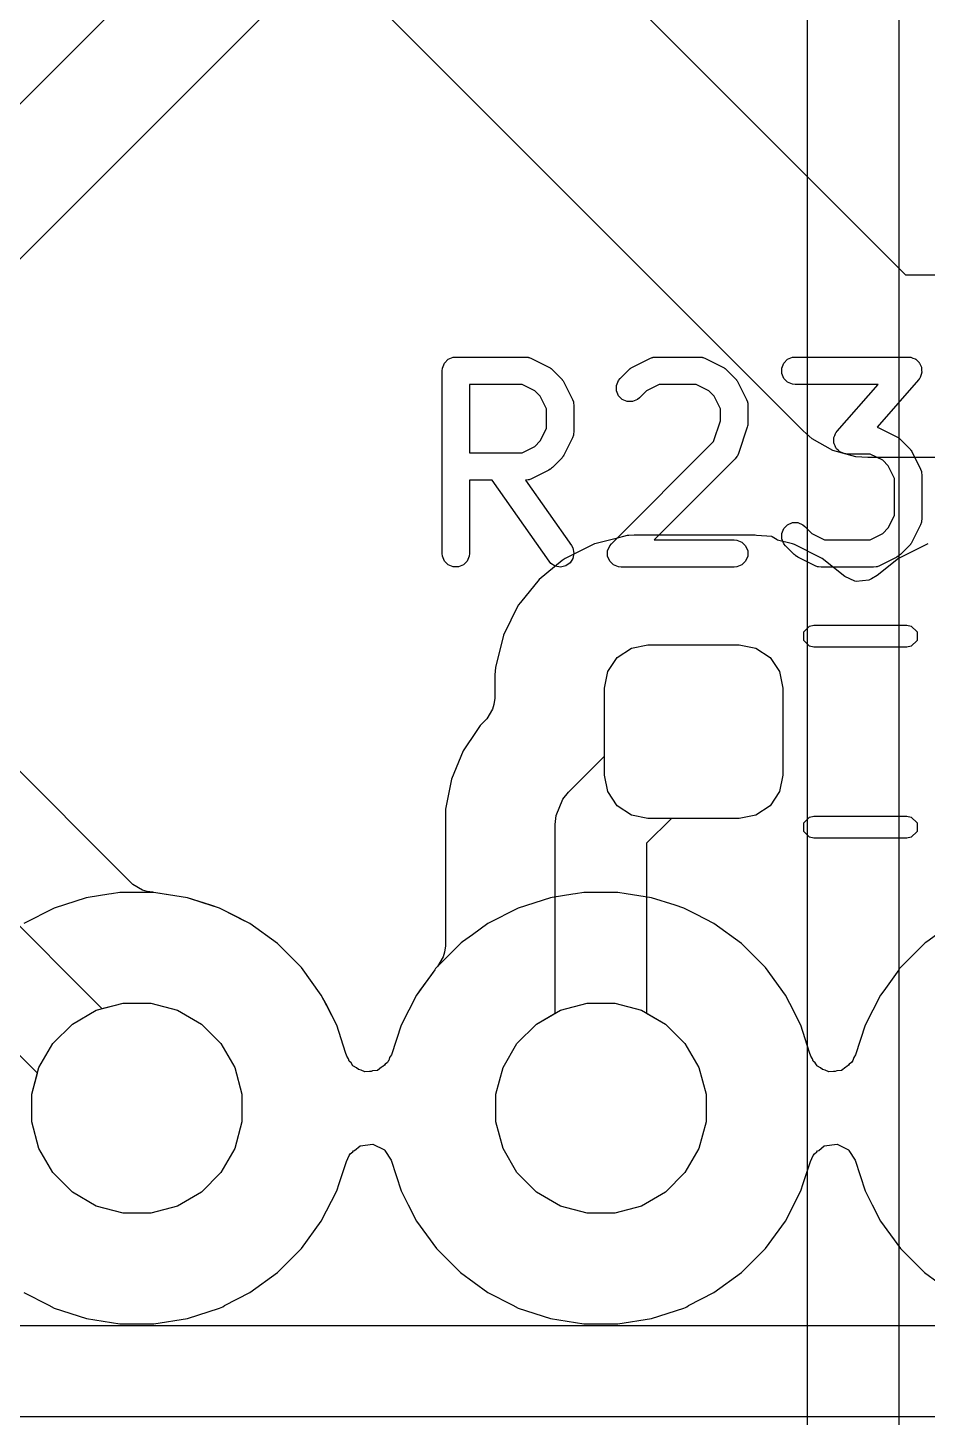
# Model space of a CAD drawing. Header units: inches. Extents: x 1.3 to 5.24, y -7.03 to -1.12.
# Drawn here: x 1.6891 to 1.8829, y -4.2225 to -3.9232 of the extents above; entities that cross this region are included whole.
import ezdxf

# ---------------------------------------------------------------- set-up
doc = ezdxf.new("R2010")
doc.units = ezdxf.units.IN
doc.header["$MEASUREMENT"] = 0
for name, color, linetype, true_color in [('B.Cu', 153, 'CONTINUOUS', 0x4d7fc4), ('B.Mask', 4, 'CONTINUOUS', 0x02ffee), ('F.Cu', 13, 'CONTINUOUS', 0xc83434), ('F.Mask', 201, 'CONTINUOUS', 0xd864ff), ('F.Paste', 253, 'CONTINUOUS', 0xb4a09a), ('F.Silkscreen', 41, 'CONTINUOUS', 0xf2eda1), ('In1.Cu', 91, 'CONTINUOUS', 0x7fc87f), ('In2.Cu', 33, 'CONTINUOUS', 0xce7d2c)]:
    doc.layers.add(name, color=color, linetype=linetype, true_color=true_color)

msp = doc.modelspace()

# ---------------------------------------------------------------- linework, layer by layer
at = {"layer": 'B.Cu', "linetype": 'CONTINUOUS'}
for p, q in [((1.70653, -4.10981), (1.70209, -4.11051)), ((1.70713, -4.10972), (1.70653, -4.10981)), ((1.70894, -4.10943), (1.70713, -4.10972)), ((1.71626, -4.10943), (1.70894, -4.10943)), ((1.71806, -4.10972), (1.71626, -4.10943)), ((1.71626, -4.10943), (1.71626, -4.10943)), ((1.72348, -4.11057), (1.71806, -4.10972)), ((1.80653, -4.10981), (1.80209, -4.11051)), ((1.80713, -4.10972), (1.80653, -4.10981)), ((1.80894, -4.10943), (1.80713, -4.10972)), ((1.81626, -4.10943), (1.80894, -4.10943)), ((1.81806, -4.10972), (1.81626, -4.10943)), ((1.81626, -4.10943), (1.81626, -4.10943)), ((1.82348, -4.11057), (1.81806, -4.10972)), ((1.69476, -4.11283), (1.68824, -4.11616)), ((1.70171, -4.11057), (1.69476, -4.11283)), ((1.70209, -4.11051), (1.70171, -4.11057)), ((1.70209, -4.11051), (1.70209, -4.11051)), ((1.70209, -4.11051), (1.70209, -4.11051)), ((1.72856, -4.11222), (1.72348, -4.11057)), ((1.73044, -4.11283), (1.72856, -4.11222)), ((1.73316, -4.11422), (1.73044, -4.11283)), ((1.79476, -4.11283), (1.78824, -4.11616)), ((1.80171, -4.11057), (1.79476, -4.11283)), ((1.80209, -4.11051), (1.80171, -4.11057)), ((1.80209, -4.11051), (1.80209, -4.11051)), ((1.80209, -4.11051), (1.80209, -4.11051)), ((1.82856, -4.11222), (1.82348, -4.11057)), ((1.83044, -4.11283), (1.82856, -4.11222)), ((1.83316, -4.11422), (1.83044, -4.11283)), ((1.73696, -4.11616), (1.73316, -4.11422)), ((1.83696, -4.11616), (1.83316, -4.11422)), ((1.74288, -4.12046), (1.73696, -4.11616)), ((1.78489, -4.11859), (1.78279, -4.12012)), ((1.78824, -4.11616), (1.78489, -4.11859)), ((1.78489, -4.11859), (1.78489, -4.11859)), ((1.78824, -4.11616), (1.78824, -4.11616)), ((1.84288, -4.12046), (1.83696, -4.11616)), ((1.88489, -4.11859), (1.88279, -4.12012)), ((1.74805, -4.12563), (1.74288, -4.12046)), ((1.7825, -4.12028), (1.77697, -4.12581)), ((1.78279, -4.12012), (1.7825, -4.12028)), ((1.84805, -4.12563), (1.84288, -4.12046)), ((1.8825, -4.12028), (1.87697, -4.12581)), ((1.88279, -4.12012), (1.8825, -4.12028)), ((1.75235, -4.13155), (1.74805, -4.12563)), ((1.77606, -4.12713), (1.77353, -4.13061)), ((1.77681, -4.1261), (1.77606, -4.12713)), ((1.77606, -4.12713), (1.77606, -4.12713)), ((1.77697, -4.12581), (1.77681, -4.1261)), ((1.85235, -4.13155), (1.84805, -4.12563)), ((1.87606, -4.12713), (1.87353, -4.13061)), ((1.87681, -4.1261), (1.87606, -4.12713)), ((1.87606, -4.12713), (1.87606, -4.12713)), ((1.87697, -4.12581), (1.87681, -4.1261)), ((1.77353, -4.13061), (1.77285, -4.13155)), ((1.87353, -4.13061), (1.87285, -4.13155)), ((1.70386, -4.13481), (1.70962, -4.13327)), ((1.70962, -4.13327), (1.71558, -4.13327)), ((1.71558, -4.13327), (1.72134, -4.13481)), ((1.75329, -4.13339), (1.75235, -4.13155)), ((1.75567, -4.13806), (1.75329, -4.13339)), ((1.77285, -4.13155), (1.76953, -4.13806)), ((1.77285, -4.13155), (1.77285, -4.13155)), ((1.77285, -4.13155), (1.77285, -4.13155)), ((1.80386, -4.13481), (1.80962, -4.13327)), ((1.80962, -4.13327), (1.81558, -4.13327)), ((1.81558, -4.13327), (1.82134, -4.13481)), ((1.85329, -4.13339), (1.85235, -4.13155)), ((1.85567, -4.13806), (1.85329, -4.13339)), ((1.87285, -4.13155), (1.86953, -4.13806)), ((1.87285, -4.13155), (1.87285, -4.13155)), ((1.87285, -4.13155), (1.87285, -4.13155)), ((1.6987, -4.13779), (1.70386, -4.13481)), ((1.72134, -4.13481), (1.7265, -4.13779)), ((1.7987, -4.13779), (1.80386, -4.13481)), ((1.82134, -4.13481), (1.8265, -4.13779)), ((1.69448, -4.142), (1.6987, -4.13779)), ((1.7265, -4.13779), (1.73071, -4.142)), ((1.75756, -4.1439), (1.75567, -4.13806)), ((1.76953, -4.13806), (1.76746, -4.14443)), ((1.76953, -4.13806), (1.76953, -4.13806)), ((1.79448, -4.142), (1.7987, -4.13779)), ((1.8265, -4.13779), (1.83071, -4.142)), ((1.85756, -4.1439), (1.85567, -4.13806)), ((1.86953, -4.13806), (1.86746, -4.14443)), ((1.86953, -4.13806), (1.86953, -4.13806)), ((1.6915, -4.14717), (1.69448, -4.142)), ((1.73071, -4.142), (1.73369, -4.14717)), ((1.7915, -4.14717), (1.79448, -4.142)), ((1.83071, -4.142), (1.83369, -4.14717)), ((1.75783, -4.14472), (1.75756, -4.1439)), ((1.75818, -4.14526), (1.75783, -4.14472)), ((1.75832, -4.14577), (1.75818, -4.14526)), ((1.75877, -4.14618), (1.75832, -4.14577)), ((1.76659, -4.14605), (1.76609, -4.14646)), ((1.76685, -4.14568), (1.76659, -4.14605)), ((1.76687, -4.14564), (1.76685, -4.14568)), ((1.76707, -4.145), (1.76687, -4.14564)), ((1.76746, -4.14443), (1.76707, -4.145)), ((1.85783, -4.14472), (1.85756, -4.1439)), ((1.85818, -4.14526), (1.85783, -4.14472)), ((1.85832, -4.14577), (1.85818, -4.14526)), ((1.85877, -4.14618), (1.85832, -4.14577)), ((1.86659, -4.14605), (1.86609, -4.14646)), ((1.86685, -4.14568), (1.86659, -4.14605)), ((1.86687, -4.14564), (1.86685, -4.14568)), ((1.86707, -4.145), (1.86687, -4.14564)), ((1.86746, -4.14443), (1.86707, -4.145)), ((1.68996, -4.15292), (1.6915, -4.14717)), ((1.73369, -4.14717), (1.73524, -4.15292)), ((1.75917, -4.1468), (1.75877, -4.14618)), ((1.75926, -4.14689), (1.75917, -4.1468)), ((1.75992, -4.14721), (1.75926, -4.14689)), ((1.76037, -4.14761), (1.75992, -4.14721)), ((1.76092, -4.1477), (1.76037, -4.14761)), ((1.76173, -4.1481), (1.76092, -4.1477)), ((1.7627, -4.14799), (1.76173, -4.1481)), ((1.76308, -4.14805), (1.7627, -4.14799)), ((1.76341, -4.14791), (1.76308, -4.14805)), ((1.76446, -4.14779), (1.76341, -4.14791)), ((1.76535, -4.14707), (1.76446, -4.14779)), ((1.7656, -4.14695), (1.76535, -4.14707)), ((1.76595, -4.14667), (1.7656, -4.14695)), ((1.76609, -4.14646), (1.76595, -4.14667)), ((1.78996, -4.15292), (1.7915, -4.14717)), ((1.83369, -4.14717), (1.83524, -4.15292)), ((1.85917, -4.1468), (1.85877, -4.14618)), ((1.85926, -4.14689), (1.85917, -4.1468)), ((1.85992, -4.14721), (1.85926, -4.14689)), ((1.86037, -4.14761), (1.85992, -4.14721)), ((1.86092, -4.1477), (1.86037, -4.14761)), ((1.86173, -4.1481), (1.86092, -4.1477)), ((1.8627, -4.14799), (1.86173, -4.1481)), ((1.86308, -4.14805), (1.8627, -4.14799)), ((1.86341, -4.14791), (1.86308, -4.14805)), ((1.86446, -4.14779), (1.86341, -4.14791)), ((1.86535, -4.14707), (1.86446, -4.14779)), ((1.8656, -4.14695), (1.86535, -4.14707)), ((1.86595, -4.14667), (1.8656, -4.14695)), ((1.86609, -4.14646), (1.86595, -4.14667)), ((1.68996, -4.15889), (1.68996, -4.15292)), ((1.73524, -4.15292), (1.73524, -4.15889)), ((1.78996, -4.15889), (1.78996, -4.15292)), ((1.83524, -4.15292), (1.83524, -4.15889)), ((1.6915, -4.16464), (1.68996, -4.15889)), ((1.73524, -4.15889), (1.73369, -4.16464)), ((1.7915, -4.16464), (1.78996, -4.15889)), ((1.83524, -4.15889), (1.83369, -4.16464)), ((1.76073, -4.16402), (1.76347, -4.16371)), ((1.76347, -4.16371), (1.76593, -4.16492)), ((1.86073, -4.16402), (1.86347, -4.16371)), ((1.86347, -4.16371), (1.86593, -4.16492)), ((1.69448, -4.16981), (1.6915, -4.16464)), ((1.73369, -4.16464), (1.73071, -4.16981)), ((1.75774, -4.16738), (1.75835, -4.16613)), ((1.75835, -4.16613), (1.7586, -4.16576)), ((1.7586, -4.16576), (1.75915, -4.16532)), ((1.75915, -4.16532), (1.75929, -4.16511)), ((1.75929, -4.16511), (1.75953, -4.16501)), ((1.75953, -4.16501), (1.76073, -4.16402)), ((1.76593, -4.16492), (1.76602, -4.16501)), ((1.76602, -4.16501), (1.76737, -4.16709)), ((1.79448, -4.16981), (1.7915, -4.16464)), ((1.83369, -4.16464), (1.83071, -4.16981)), ((1.85774, -4.16738), (1.85835, -4.16613)), ((1.85835, -4.16613), (1.8586, -4.16576)), ((1.8586, -4.16576), (1.85915, -4.16532)), ((1.85915, -4.16532), (1.85929, -4.16511)), ((1.85929, -4.16511), (1.85953, -4.16501)), ((1.85953, -4.16501), (1.86073, -4.16402)), ((1.86593, -4.16492), (1.86602, -4.16501)), ((1.86602, -4.16501), (1.86737, -4.16709)), ((1.6987, -4.17402), (1.69448, -4.16981)), ((1.73071, -4.16981), (1.7265, -4.17402)), ((1.75619, -4.17214), (1.75774, -4.16738)), ((1.76737, -4.16709), (1.76953, -4.17375)), ((1.7987, -4.17402), (1.79448, -4.16981)), ((1.83071, -4.16981), (1.8265, -4.17402)), ((1.85619, -4.17214), (1.85774, -4.16738)), ((1.86737, -4.16709), (1.86953, -4.17375)), ((1.75567, -4.17375), (1.75619, -4.17214)), ((1.85567, -4.17375), (1.85619, -4.17214)), ((1.70386, -4.177), (1.6987, -4.17402)), ((1.7265, -4.17402), (1.72134, -4.177)), ((1.75235, -4.18026), (1.75567, -4.17375)), ((1.76953, -4.17375), (1.76953, -4.17375)), ((1.76953, -4.17375), (1.77105, -4.17674)), ((1.80386, -4.177), (1.7987, -4.17402)), ((1.8265, -4.17402), (1.82134, -4.177)), ((1.85235, -4.18026), (1.85567, -4.17375)), ((1.86953, -4.17375), (1.86953, -4.17375)), ((1.86953, -4.17375), (1.87105, -4.17674)), ((1.70962, -4.17854), (1.70386, -4.177)), ((1.71558, -4.17854), (1.70962, -4.17854)), ((1.72134, -4.177), (1.71558, -4.17854)), ((1.77105, -4.17674), (1.77106, -4.17675)), ((1.77106, -4.17675), (1.77285, -4.18026)), ((1.80962, -4.17854), (1.80386, -4.177)), ((1.81558, -4.17854), (1.80962, -4.17854)), ((1.82134, -4.177), (1.81558, -4.17854)), ((1.87105, -4.17674), (1.87106, -4.17675)), ((1.87106, -4.17675), (1.87285, -4.18026)), ((1.74805, -4.18618), (1.75235, -4.18026)), ((1.77285, -4.18026), (1.77715, -4.18618)), ((1.84805, -4.18618), (1.85235, -4.18026)), ((1.87285, -4.18026), (1.87715, -4.18618)), ((1.74288, -4.19136), (1.74805, -4.18618)), ((1.77715, -4.18618), (1.78232, -4.19136)), ((1.84288, -4.19136), (1.84805, -4.18618)), ((1.87715, -4.18618), (1.88232, -4.19136)), ((1.73696, -4.19566), (1.74288, -4.19136)), ((1.78232, -4.19136), (1.78824, -4.19566)), ((1.83696, -4.19566), (1.84288, -4.19136)), ((1.88232, -4.19136), (1.88824, -4.19566)), ((1.68824, -4.19566), (1.69361, -4.19839)), ((1.73148, -4.19844), (1.73696, -4.19566)), ((1.78824, -4.19566), (1.79361, -4.19839)), ((1.83148, -4.19844), (1.83696, -4.19566)), ((1.69361, -4.19839), (1.69476, -4.19898)), ((1.69476, -4.19898), (1.70172, -4.20124)), ((1.72348, -4.20124), (1.73044, -4.19898)), ((1.73044, -4.19898), (1.7308, -4.19886)), ((1.73044, -4.19898), (1.73044, -4.19898)), ((1.7308, -4.19886), (1.73112, -4.19876)), ((1.7308, -4.19886), (1.7308, -4.19886)), ((1.7308, -4.19886), (1.7308, -4.19886)), ((1.73112, -4.19876), (1.73148, -4.19844)), ((1.79361, -4.19839), (1.79476, -4.19898)), ((1.79476, -4.19898), (1.80172, -4.20124)), ((1.82348, -4.20124), (1.83044, -4.19898)), ((1.83044, -4.19898), (1.8308, -4.19886)), ((1.83044, -4.19898), (1.83044, -4.19898)), ((1.8308, -4.19886), (1.83112, -4.19876)), ((1.8308, -4.19886), (1.8308, -4.19886)), ((1.8308, -4.19886), (1.8308, -4.19886)), ((1.83112, -4.19876), (1.83148, -4.19844)), ((1.70172, -4.20124), (1.70172, -4.20124)), ((1.70172, -4.20124), (1.70172, -4.20124)), ((1.70172, -4.20124), (1.70894, -4.20238)), ((1.70894, -4.20238), (1.70894, -4.20238)), ((1.70894, -4.20238), (1.71626, -4.20238)), ((1.71626, -4.20238), (1.72348, -4.20124)), ((1.71626, -4.20238), (1.71626, -4.20238)), ((1.72348, -4.20124), (1.72348, -4.20124)), ((1.72348, -4.20124), (1.72348, -4.20124)), ((1.80172, -4.20124), (1.80172, -4.20124)), ((1.80172, -4.20124), (1.80172, -4.20124)), ((1.80172, -4.20124), (1.80894, -4.20238)), ((1.80894, -4.20238), (1.80894, -4.20238)), ((1.80894, -4.20238), (1.81626, -4.20238)), ((1.81626, -4.20238), (1.82348, -4.20124)), ((1.81626, -4.20238), (1.81626, -4.20238)), ((1.82348, -4.20124), (1.82348, -4.20124)), ((1.82348, -4.20124), (1.82348, -4.20124))]:
    msp.add_line(p, q, dxfattribs=at)
at = {"layer": 'B.Mask', "linetype": 'CONTINUOUS'}
for p, q in [((1.70386, -4.13481), (1.70962, -4.13327)), ((1.70962, -4.13327), (1.71558, -4.13327)), ((1.71558, -4.13327), (1.72134, -4.13481)), ((1.80386, -4.13481), (1.80962, -4.13327)), ((1.80962, -4.13327), (1.81558, -4.13327)), ((1.81558, -4.13327), (1.82134, -4.13481)), ((1.6987, -4.13779), (1.70386, -4.13481)), ((1.72134, -4.13481), (1.7265, -4.13779)), ((1.7987, -4.13779), (1.80386, -4.13481)), ((1.82134, -4.13481), (1.8265, -4.13779)), ((1.69448, -4.142), (1.6987, -4.13779)), ((1.7265, -4.13779), (1.73071, -4.142)), ((1.79448, -4.142), (1.7987, -4.13779)), ((1.8265, -4.13779), (1.83071, -4.142)), ((1.6915, -4.14717), (1.69448, -4.142)), ((1.73071, -4.142), (1.73369, -4.14717)), ((1.7915, -4.14717), (1.79448, -4.142)), ((1.83071, -4.142), (1.83369, -4.14717)), ((1.68996, -4.15292), (1.6915, -4.14717)), ((1.73369, -4.14717), (1.73524, -4.15292)), ((1.78996, -4.15292), (1.7915, -4.14717)), ((1.83369, -4.14717), (1.83524, -4.15292)), ((1.68996, -4.15889), (1.68996, -4.15292)), ((1.73524, -4.15292), (1.73524, -4.15889)), ((1.78996, -4.15889), (1.78996, -4.15292)), ((1.83524, -4.15292), (1.83524, -4.15889)), ((1.6915, -4.16464), (1.68996, -4.15889)), ((1.73524, -4.15889), (1.73369, -4.16464)), ((1.7915, -4.16464), (1.78996, -4.15889)), ((1.83524, -4.15889), (1.83369, -4.16464)), ((1.69448, -4.16981), (1.6915, -4.16464)), ((1.73369, -4.16464), (1.73071, -4.16981)), ((1.79448, -4.16981), (1.7915, -4.16464)), ((1.83369, -4.16464), (1.83071, -4.16981)), ((1.6987, -4.17402), (1.69448, -4.16981)), ((1.73071, -4.16981), (1.7265, -4.17402)), ((1.7987, -4.17402), (1.79448, -4.16981)), ((1.83071, -4.16981), (1.8265, -4.17402)), ((1.70386, -4.177), (1.6987, -4.17402)), ((1.7265, -4.17402), (1.72134, -4.177)), ((1.80386, -4.177), (1.7987, -4.17402)), ((1.8265, -4.17402), (1.82134, -4.177)), ((1.70962, -4.17854), (1.70386, -4.177)), ((1.71558, -4.17854), (1.70962, -4.17854)), ((1.72134, -4.177), (1.71558, -4.17854)), ((1.80962, -4.17854), (1.80386, -4.177)), ((1.81558, -4.17854), (1.80962, -4.17854)), ((1.82134, -4.177), (1.81558, -4.17854))]:
    msp.add_line(p, q, dxfattribs=at)
at = {"layer": 'F.Cu', "linetype": 'CONTINUOUS'}
for p, q in [((1.73718, -3.88976), (1.58315, -4.04378)), ((1.73124, -3.92913), (1.74504, -3.91533)), ((1.68108, -3.97929), (1.73124, -3.92913)), ((1.81122, -4.03434), (1.80486, -4.03749)), ((1.81126, -4.03432), (1.81122, -4.03434)), ((1.81128, -4.0343), (1.81126, -4.03432)), ((1.81129, -4.0343), (1.81128, -4.0343)), ((1.81556, -4.03324), (1.81129, -4.0343)), ((1.81129, -4.0343), (1.81129, -4.0343)), ((1.81826, -4.03257), (1.81556, -4.03324)), ((1.81832, -4.03256), (1.81826, -4.03257)), ((1.81842, -4.03256), (1.81832, -4.03256)), ((1.81861, -4.03255), (1.81842, -4.03256)), ((1.81973, -4.03247), (1.81861, -4.03255)), ((1.81983, -4.03246), (1.81973, -4.03247)), ((1.81987, -4.03246), (1.81983, -4.03246)), ((1.84529, -4.03246), (1.81987, -4.03246)), ((1.84583, -4.0325), (1.84529, -4.03246)), ((1.84529, -4.03246), (1.84529, -4.03246)), ((1.84609, -4.03251), (1.84583, -4.0325)), ((1.84583, -4.0325), (1.84583, -4.0325)), ((1.8494, -4.03274), (1.84609, -4.03251)), ((1.84949, -4.0328), (1.8494, -4.03274)), ((1.85061, -4.03349), (1.84949, -4.0328)), ((1.85067, -4.03351), (1.85061, -4.03349)), ((1.85387, -4.0343), (1.85067, -4.03351)), ((1.85428, -4.03451), (1.85387, -4.0343)), ((1.85387, -4.0343), (1.85387, -4.0343)), ((1.86029, -4.03749), (1.85428, -4.03451)), ((1.85428, -4.03451), (1.85428, -4.03451)), ((1.88302, -4.03436), (1.87671, -4.03749)), ((1.80428, -4.03796), (1.79927, -4.04199)), ((1.80486, -4.03749), (1.80428, -4.03796)), ((1.80428, -4.03796), (1.80428, -4.03796)), ((1.80486, -4.03749), (1.80486, -4.03749)), ((1.86512, -4.04137), (1.86029, -4.03749)), ((1.86029, -4.03749), (1.86029, -4.03749)), ((1.86029, -4.03749), (1.86029, -4.03749)), ((1.87671, -4.03749), (1.87211, -4.04119)), ((1.87671, -4.03749), (1.87671, -4.03749)), ((1.87671, -4.03749), (1.87671, -4.03749)), ((1.87211, -4.04119), (1.87091, -4.0419)), ((1.87211, -4.04119), (1.87211, -4.04119)), ((1.87211, -4.04119), (1.87211, -4.04119)), ((1.79927, -4.04199), (1.79524, -4.047)), ((1.79927, -4.04199), (1.79927, -4.04199)), ((1.79927, -4.04199), (1.79927, -4.04199)), ((1.86731, -4.04237), (1.86512, -4.04137)), ((1.86761, -4.04242), (1.86731, -4.04237)), ((1.87034, -4.04213), (1.86761, -4.04242)), ((1.86761, -4.04242), (1.86761, -4.04242)), ((1.86761, -4.04242), (1.86761, -4.04242)), ((1.86761, -4.04242), (1.86761, -4.04242)), ((1.87091, -4.0419), (1.87034, -4.04213)), ((1.79524, -4.047), (1.79477, -4.04758)), ((1.79524, -4.047), (1.79524, -4.047)), ((1.71175, -4.10771), (1.65284, -4.04879)), ((1.79477, -4.04758), (1.79159, -4.05401)), ((1.79477, -4.04758), (1.79477, -4.04758)), ((1.79158, -4.05401), (1.78985, -4.06097)), ((1.79159, -4.05401), (1.79158, -4.05401)), ((1.79158, -4.05401), (1.79158, -4.05401)), ((1.79159, -4.05401), (1.79159, -4.05401)), ((1.81916, -4.05681), (1.82274, -4.0561)), ((1.82274, -4.0561), (1.84242, -4.0561)), ((1.84242, -4.0561), (1.846, -4.05681)), ((1.8141, -4.06187), (1.81612, -4.05884)), ((1.81612, -4.05884), (1.81916, -4.05681)), ((1.846, -4.05681), (1.84903, -4.05884)), ((1.84903, -4.05884), (1.85106, -4.06187)), ((1.78985, -4.06097), (1.78974, -4.06258)), ((1.81339, -4.06545), (1.8141, -4.06187)), ((1.85106, -4.06187), (1.85177, -4.06545)), ((1.78974, -4.06258), (1.78974, -4.06756)), ((1.63846, -4.06784), (1.70509, -4.13448)), ((1.78974, -4.06756), (1.78955, -4.06894)), ((1.78974, -4.06756), (1.78974, -4.06756)), ((1.78974, -4.06756), (1.78974, -4.06756)), ((1.81339, -4.08008), (1.81339, -4.06545)), ((1.85177, -4.06545), (1.85177, -4.08415)), ((1.78925, -4.06993), (1.78802, -4.07201)), ((1.78955, -4.06894), (1.78925, -4.06993)), ((1.78659, -4.07344), (1.78584, -4.07456)), ((1.78802, -4.07201), (1.78659, -4.07344)), ((1.78659, -4.07344), (1.78659, -4.07344)), ((1.78659, -4.07344), (1.78659, -4.07344)), ((1.78659, -4.07344), (1.78659, -4.07344)), ((1.78659, -4.07344), (1.78659, -4.07344)), ((1.78584, -4.07456), (1.78293, -4.07892)), ((1.78293, -4.07892), (1.7819, -4.08139)), ((1.80564, -4.08782), (1.81339, -4.08008)), ((1.7819, -4.08139), (1.7804, -4.08502)), ((1.69117, -4.1484), (1.62742, -4.08465)), ((1.7804, -4.08502), (1.77911, -4.09149)), ((1.7804, -4.08502), (1.7804, -4.08502)), ((1.7804, -4.08502), (1.7804, -4.08502)), ((1.85177, -4.08415), (1.85106, -4.08773)), ((1.80441, -4.08932), (1.80564, -4.08782)), ((1.85106, -4.08773), (1.84903, -4.09077)), ((1.77911, -4.09149), (1.77911, -4.12094)), ((1.80295, -4.09286), (1.80441, -4.08932)), ((1.80441, -4.08932), (1.80441, -4.08932)), ((1.84903, -4.09077), (1.846, -4.09279)), ((1.80276, -4.09478), (1.80295, -4.09286)), ((1.80276, -4.13545), (1.80276, -4.09478)), ((1.8278, -4.0935), (1.82244, -4.09886)), ((1.84242, -4.0935), (1.8278, -4.0935)), ((1.846, -4.09279), (1.84242, -4.0935)), ((1.82244, -4.09886), (1.82244, -4.13545)), ((1.71383, -4.10894), (1.71175, -4.10771)), ((1.71482, -4.10923), (1.71383, -4.10894)), ((1.71607, -4.10941), (1.71482, -4.10923)), ((1.71613, -4.10942), (1.71606, -4.10941)), ((1.71606, -4.10941), (1.71607, -4.10941)), ((1.7162, -4.10943), (1.71613, -4.10942)), ((1.71626, -4.10943), (1.7162, -4.10943)), ((1.7162, -4.10943), (1.7162, -4.10943)), ((1.7162, -4.10943), (1.7162, -4.10943)), ((1.71712, -4.10957), (1.71626, -4.10943)), ((1.71626, -4.10943), (1.71626, -4.10943)), ((1.72348, -4.11057), (1.71712, -4.10957)), ((1.71712, -4.10957), (1.71712, -4.10957)), ((1.72683, -4.11166), (1.72348, -4.11057)), ((1.73044, -4.11283), (1.72683, -4.11166)), ((1.7341, -4.1147), (1.73044, -4.11283)), ((1.73044, -4.11283), (1.73044, -4.11283)), ((1.73044, -4.11283), (1.73044, -4.11283)), ((1.73516, -4.11524), (1.7341, -4.1147)), ((1.73696, -4.11616), (1.73516, -4.11524)), ((1.74288, -4.12046), (1.73696, -4.11616)), ((1.74805, -4.12563), (1.74288, -4.12046)), ((1.77911, -4.12094), (1.77892, -4.12231)), ((1.77911, -4.12094), (1.77911, -4.12094)), ((1.77911, -4.12094), (1.77911, -4.12094)), ((1.77862, -4.12331), (1.77739, -4.12538)), ((1.77892, -4.12231), (1.77862, -4.12331)), ((1.75235, -4.13155), (1.74805, -4.12563)), ((1.77681, -4.1261), (1.77285, -4.13155)), ((1.77697, -4.1258), (1.77681, -4.1261)), ((1.77739, -4.12538), (1.77697, -4.1258)), ((1.70509, -4.13448), (1.70962, -4.13327)), ((1.70962, -4.13327), (1.71558, -4.13327)), ((1.71558, -4.13327), (1.72134, -4.13481)), ((1.75352, -4.13385), (1.75235, -4.13155)), ((1.75567, -4.13806), (1.75352, -4.13385)), ((1.77285, -4.13155), (1.76953, -4.13806)), ((1.72134, -4.13481), (1.7265, -4.13779)), ((1.7987, -4.13779), (1.80276, -4.13545)), ((1.82244, -4.13545), (1.8265, -4.13779)), ((1.7265, -4.13779), (1.73071, -4.142)), ((1.75756, -4.1439), (1.75567, -4.13806)), ((1.76953, -4.13806), (1.76746, -4.14443)), ((1.76953, -4.13806), (1.76953, -4.13806)), ((1.79448, -4.142), (1.7987, -4.13779)), ((1.8265, -4.13779), (1.83071, -4.142)), ((1.73071, -4.142), (1.73369, -4.14717)), ((1.7915, -4.14717), (1.79448, -4.142)), ((1.83071, -4.142), (1.83369, -4.14717)), ((1.75783, -4.14472), (1.75756, -4.1439)), ((1.75818, -4.14526), (1.75783, -4.14472)), ((1.75832, -4.14577), (1.75818, -4.14526)), ((1.75877, -4.14618), (1.75832, -4.14577)), ((1.76659, -4.14605), (1.76609, -4.14646)), ((1.76685, -4.14568), (1.76659, -4.14605)), ((1.76687, -4.14564), (1.76685, -4.14568)), ((1.76707, -4.145), (1.76687, -4.14564)), ((1.76746, -4.14443), (1.76707, -4.145)), ((1.68996, -4.15292), (1.69117, -4.1484)), ((1.73369, -4.14717), (1.73524, -4.15292)), ((1.75917, -4.1468), (1.75877, -4.14618)), ((1.75926, -4.14689), (1.75917, -4.1468)), ((1.75992, -4.14721), (1.75926, -4.14689)), ((1.76037, -4.14761), (1.75992, -4.14721)), ((1.76092, -4.1477), (1.76037, -4.14761)), ((1.76173, -4.1481), (1.76092, -4.1477)), ((1.7627, -4.14799), (1.76173, -4.1481)), ((1.76308, -4.14805), (1.7627, -4.14799)), ((1.76341, -4.14791), (1.76308, -4.14805)), ((1.76446, -4.14779), (1.76341, -4.14791)), ((1.76535, -4.14707), (1.76446, -4.14779)), ((1.7656, -4.14695), (1.76535, -4.14707)), ((1.76595, -4.14667), (1.7656, -4.14695)), ((1.76609, -4.14646), (1.76595, -4.14667)), ((1.78996, -4.15292), (1.7915, -4.14717)), ((1.83369, -4.14717), (1.83524, -4.15292)), ((1.68996, -4.15889), (1.68996, -4.15292)), ((1.73524, -4.15292), (1.73524, -4.15889)), ((1.78996, -4.15889), (1.78996, -4.15292)), ((1.83524, -4.15292), (1.83524, -4.15889)), ((1.6915, -4.16464), (1.68996, -4.15889)), ((1.73524, -4.15889), (1.73369, -4.16464)), ((1.7915, -4.16464), (1.78996, -4.15889)), ((1.83524, -4.15889), (1.83369, -4.16464)), ((1.69448, -4.16981), (1.6915, -4.16464)), ((1.73369, -4.16464), (1.73071, -4.16981)), ((1.79448, -4.16981), (1.7915, -4.16464)), ((1.83369, -4.16464), (1.83071, -4.16981)), ((1.6987, -4.17402), (1.69448, -4.16981)), ((1.73071, -4.16981), (1.7265, -4.17402)), ((1.7987, -4.17402), (1.79448, -4.16981)), ((1.83071, -4.16981), (1.8265, -4.17402)), ((1.70386, -4.177), (1.6987, -4.17402)), ((1.7265, -4.17402), (1.72134, -4.177)), ((1.80386, -4.177), (1.7987, -4.17402)), ((1.8265, -4.17402), (1.82134, -4.177)), ((1.70962, -4.17854), (1.70386, -4.177)), ((1.71558, -4.17854), (1.70962, -4.17854)), ((1.72134, -4.177), (1.71558, -4.17854)), ((1.80962, -4.17854), (1.80386, -4.177)), ((1.81558, -4.17854), (1.80962, -4.17854)), ((1.82134, -4.177), (1.81558, -4.17854)), ((1.51713, -4.20276), (1.95183, -4.20276)), ((1.95591, -4.22244), (1.5212, -4.22244))]:
    msp.add_line(p, q, dxfattribs=at)
at = {"layer": 'F.Mask', "linetype": 'CONTINUOUS'}
for p, q in [((1.81916, -4.05681), (1.82274, -4.0561)), ((1.82274, -4.0561), (1.84242, -4.0561)), ((1.84242, -4.0561), (1.846, -4.05681)), ((1.8141, -4.06187), (1.81612, -4.05884)), ((1.81612, -4.05884), (1.81916, -4.05681)), ((1.846, -4.05681), (1.84903, -4.05884)), ((1.84903, -4.05884), (1.85106, -4.06187)), ((1.81339, -4.06545), (1.8141, -4.06187)), ((1.85106, -4.06187), (1.85177, -4.06545)), ((1.81339, -4.08415), (1.81339, -4.06545)), ((1.85177, -4.06545), (1.85177, -4.08415)), ((1.8141, -4.08773), (1.81339, -4.08415)), ((1.85177, -4.08415), (1.85106, -4.08773)), ((1.81612, -4.09077), (1.8141, -4.08773)), ((1.85106, -4.08773), (1.84903, -4.09077)), ((1.81916, -4.09279), (1.81612, -4.09077)), ((1.84903, -4.09077), (1.846, -4.09279)), ((1.82274, -4.0935), (1.81916, -4.09279)), ((1.84242, -4.0935), (1.82274, -4.0935)), ((1.846, -4.09279), (1.84242, -4.0935)), ((1.70386, -4.13481), (1.70962, -4.13327)), ((1.70962, -4.13327), (1.71558, -4.13327)), ((1.71558, -4.13327), (1.72134, -4.13481)), ((1.80386, -4.13481), (1.80962, -4.13327)), ((1.80962, -4.13327), (1.81558, -4.13327)), ((1.81558, -4.13327), (1.82134, -4.13481)), ((1.6987, -4.13779), (1.70386, -4.13481)), ((1.72134, -4.13481), (1.7265, -4.13779)), ((1.7987, -4.13779), (1.80386, -4.13481)), ((1.82134, -4.13481), (1.8265, -4.13779)), ((1.69448, -4.142), (1.6987, -4.13779)), ((1.7265, -4.13779), (1.73071, -4.142)), ((1.79448, -4.142), (1.7987, -4.13779)), ((1.8265, -4.13779), (1.83071, -4.142)), ((1.6915, -4.14717), (1.69448, -4.142)), ((1.73071, -4.142), (1.73369, -4.14717)), ((1.7915, -4.14717), (1.79448, -4.142)), ((1.83071, -4.142), (1.83369, -4.14717)), ((1.68996, -4.15292), (1.6915, -4.14717)), ((1.73369, -4.14717), (1.73524, -4.15292)), ((1.78996, -4.15292), (1.7915, -4.14717)), ((1.83369, -4.14717), (1.83524, -4.15292)), ((1.68996, -4.15889), (1.68996, -4.15292)), ((1.73524, -4.15292), (1.73524, -4.15889)), ((1.78996, -4.15889), (1.78996, -4.15292)), ((1.83524, -4.15292), (1.83524, -4.15889)), ((1.6915, -4.16464), (1.68996, -4.15889)), ((1.73524, -4.15889), (1.73369, -4.16464)), ((1.7915, -4.16464), (1.78996, -4.15889)), ((1.83524, -4.15889), (1.83369, -4.16464)), ((1.69448, -4.16981), (1.6915, -4.16464)), ((1.73369, -4.16464), (1.73071, -4.16981)), ((1.79448, -4.16981), (1.7915, -4.16464)), ((1.83369, -4.16464), (1.83071, -4.16981)), ((1.6987, -4.17402), (1.69448, -4.16981)), ((1.73071, -4.16981), (1.7265, -4.17402)), ((1.7987, -4.17402), (1.79448, -4.16981)), ((1.83071, -4.16981), (1.8265, -4.17402)), ((1.70386, -4.177), (1.6987, -4.17402)), ((1.7265, -4.17402), (1.72134, -4.177)), ((1.80386, -4.177), (1.7987, -4.17402)), ((1.8265, -4.17402), (1.82134, -4.177)), ((1.70962, -4.17854), (1.70386, -4.177)), ((1.71558, -4.17854), (1.70962, -4.17854)), ((1.72134, -4.177), (1.71558, -4.17854)), ((1.80962, -4.17854), (1.80386, -4.177)), ((1.81558, -4.17854), (1.80962, -4.17854)), ((1.82134, -4.177), (1.81558, -4.17854))]:
    msp.add_line(p, q, dxfattribs=at)
at = {"layer": 'F.Paste', "linetype": 'CONTINUOUS'}
for p, q in [((1.81916, -4.05681), (1.82274, -4.0561)), ((1.82274, -4.0561), (1.84242, -4.0561)), ((1.84242, -4.0561), (1.846, -4.05681)), ((1.8141, -4.06187), (1.81612, -4.05884)), ((1.81612, -4.05884), (1.81916, -4.05681)), ((1.846, -4.05681), (1.84903, -4.05884)), ((1.84903, -4.05884), (1.85106, -4.06187)), ((1.81339, -4.06545), (1.8141, -4.06187)), ((1.85106, -4.06187), (1.85177, -4.06545)), ((1.81339, -4.08415), (1.81339, -4.06545)), ((1.85177, -4.06545), (1.85177, -4.08415)), ((1.8141, -4.08773), (1.81339, -4.08415)), ((1.85177, -4.08415), (1.85106, -4.08773)), ((1.81612, -4.09077), (1.8141, -4.08773)), ((1.85106, -4.08773), (1.84903, -4.09077)), ((1.81916, -4.09279), (1.81612, -4.09077)), ((1.84903, -4.09077), (1.846, -4.09279)), ((1.82274, -4.0935), (1.81916, -4.09279)), ((1.84242, -4.0935), (1.82274, -4.0935)), ((1.846, -4.09279), (1.84242, -4.0935))]:
    msp.add_line(p, q, dxfattribs=at)
at = {"layer": 'F.Silkscreen', "linetype": 'CONTINUOUS'}
for p, q in [((1.77843, -3.99646), (1.77887, -3.9954)), ((1.77887, -3.9954), (1.77969, -3.99458)), ((1.77969, -3.99458), (1.78075, -3.99414)), ((1.78075, -3.99414), (1.78133, -3.99409)), ((1.78133, -3.99409), (1.79633, -3.99409)), ((1.79633, -3.99409), (1.7969, -3.99414)), ((1.7969, -3.99414), (1.797, -3.99418)), ((1.797, -3.99418), (1.79711, -3.99419)), ((1.79711, -3.99419), (1.79765, -3.9944)), ((1.79765, -3.9944), (1.8014, -3.99627)), ((1.8014, -3.99627), (1.80164, -3.99643)), ((1.81913, -3.99643), (1.81938, -3.99627)), ((1.81938, -3.99627), (1.82313, -3.9944)), ((1.82313, -3.9944), (1.82367, -3.99419)), ((1.82367, -3.99419), (1.82377, -3.99418)), ((1.82377, -3.99418), (1.82387, -3.99414)), ((1.82387, -3.99414), (1.82445, -3.99409)), ((1.82445, -3.99409), (1.83382, -3.99409)), ((1.83382, -3.99409), (1.8344, -3.99414)), ((1.8344, -3.99414), (1.83449, -3.99418)), ((1.83449, -3.99418), (1.8346, -3.99419)), ((1.8346, -3.99419), (1.83514, -3.9944)), ((1.83514, -3.9944), (1.83889, -3.99627)), ((1.83889, -3.99627), (1.83914, -3.99643)), ((1.85155, -3.99646), (1.85199, -3.9954)), ((1.85199, -3.9954), (1.8528, -3.99458)), ((1.8528, -3.99458), (1.85387, -3.99414)), ((1.85387, -3.99414), (1.85444, -3.99409)), ((1.85444, -3.99409), (1.87882, -3.99409)), ((1.87882, -3.99409), (1.87912, -3.99412)), ((1.87912, -3.99412), (1.8792, -3.99411)), ((1.8792, -3.99411), (1.87925, -3.99413)), ((1.87925, -3.99413), (1.87939, -3.99414)), ((1.87939, -3.99414), (1.87983, -3.99433)), ((1.87983, -3.99433), (1.88029, -3.99448)), ((1.88029, -3.99448), (1.88036, -3.99455)), ((1.88036, -3.99455), (1.88046, -3.99458)), ((1.88046, -3.99458), (1.88079, -3.99492)), ((1.88079, -3.99492), (1.88116, -3.99524)), ((1.88116, -3.99524), (1.8812, -3.99533)), ((1.8812, -3.99533), (1.88127, -3.9954)), ((1.88127, -3.9954), (1.88145, -3.99584)), ((1.88145, -3.99584), (1.88167, -3.99627)), ((1.88167, -3.99627), (1.88167, -3.99637)), ((1.88167, -3.99637), (1.88171, -3.99646)), ((1.77837, -3.99704), (1.77843, -3.99646)), ((1.77837, -4.03641), (1.77837, -3.99704)), ((1.80164, -3.99643), (1.80172, -3.99646)), ((1.80172, -3.99646), (1.8018, -3.99653)), ((1.8018, -3.99653), (1.80189, -3.99658)), ((1.80189, -3.99658), (1.80194, -3.99664)), ((1.80194, -3.99664), (1.80216, -3.99683)), ((1.80216, -3.99683), (1.80404, -3.9987)), ((1.80404, -3.9987), (1.80422, -3.99893)), ((1.80422, -3.99893), (1.80428, -3.99898)), ((1.80428, -3.99898), (1.80434, -3.99907)), ((1.80434, -3.99907), (1.8044, -3.99915)), ((1.8044, -3.99915), (1.80443, -3.99922)), ((1.80443, -3.99922), (1.80459, -3.99947)), ((1.81593, -4.00021), (1.81637, -3.99915)), ((1.81637, -3.99915), (1.81673, -3.9987)), ((1.81673, -3.9987), (1.81861, -3.99683)), ((1.81861, -3.99683), (1.81884, -3.99664)), ((1.81884, -3.99664), (1.81889, -3.99658)), ((1.81889, -3.99658), (1.81898, -3.99653)), ((1.81898, -3.99653), (1.81906, -3.99646)), ((1.81906, -3.99646), (1.81913, -3.99643)), ((1.83914, -3.99643), (1.83921, -3.99646)), ((1.83921, -3.99646), (1.83929, -3.99653)), ((1.83929, -3.99653), (1.83938, -3.99658)), ((1.83938, -3.99658), (1.83943, -3.99664)), ((1.83943, -3.99664), (1.83966, -3.99683)), ((1.83966, -3.99683), (1.84153, -3.9987)), ((1.84153, -3.9987), (1.84172, -3.99893)), ((1.84172, -3.99893), (1.84178, -3.99898)), ((1.84178, -3.99898), (1.84183, -3.99907)), ((1.84183, -3.99907), (1.8419, -3.99915)), ((1.8419, -3.99915), (1.84193, -3.99922)), ((1.84193, -3.99922), (1.84209, -3.99947)), ((1.85155, -3.99762), (1.85155, -3.99646)), ((1.85199, -3.99868), (1.85155, -3.99762)), ((1.8528, -3.9995), (1.85199, -3.99868)), ((1.88104, -3.99898), (1.8721, -4.00919)), ((1.88122, -3.99874), (1.88104, -3.99898)), ((1.88127, -3.99868), (1.88122, -3.99874)), ((1.88129, -3.99863), (1.88127, -3.99868)), ((1.88137, -3.99851), (1.88129, -3.99863)), ((1.88153, -3.99806), (1.88137, -3.99851)), ((1.88171, -3.99762), (1.88153, -3.99806)), ((1.88171, -3.99646), (1.88171, -3.99694)), ((1.88171, -3.99694), (1.88174, -3.99742)), ((1.88174, -3.99742), (1.88171, -3.99752)), ((1.88171, -3.99752), (1.88171, -3.99762)), ((1.79563, -3.99999), (1.78428, -3.99999)), ((1.78428, -3.99999), (1.78428, -4.01471)), ((1.79833, -4.00134), (1.79563, -3.99999)), ((1.79952, -4.00254), (1.79833, -4.00134)), ((1.80459, -3.99947), (1.80647, -4.00322)), ((1.81593, -4.00137), (1.81593, -4.00021)), ((1.81637, -4.00243), (1.81593, -4.00137)), ((1.82245, -4.00134), (1.82091, -4.00288)), ((1.82514, -3.99999), (1.82245, -4.00134)), ((1.83312, -3.99999), (1.82514, -3.99999)), ((1.83582, -4.00134), (1.83312, -3.99999)), ((1.83702, -4.00254), (1.83582, -4.00134)), ((1.84209, -3.99947), (1.84396, -4.00322)), ((1.85387, -3.99994), (1.8528, -3.9995)), ((1.85444, -3.99999), (1.85387, -3.99994)), ((1.87231, -3.99999), (1.85444, -3.99999)), ((1.86347, -4.01009), (1.87231, -3.99999)), ((1.80087, -4.00524), (1.79952, -4.00254)), ((1.80087, -4.00947), (1.80087, -4.00524)), ((1.80647, -4.00322), (1.80667, -4.00376)), ((1.80667, -4.00376), (1.80668, -4.00387)), ((1.80668, -4.00387), (1.80672, -4.00396)), ((1.80672, -4.00396), (1.80678, -4.00454)), ((1.80678, -4.00454), (1.80678, -4.01016)), ((1.81718, -4.00324), (1.81637, -4.00243)), ((1.81825, -4.00369), (1.81718, -4.00324)), ((1.8194, -4.00369), (1.81825, -4.00369)), ((1.82046, -4.00324), (1.8194, -4.00369)), ((1.82091, -4.00288), (1.82046, -4.00324)), ((1.83837, -4.00524), (1.83702, -4.00254)), ((1.83837, -4.00781), (1.83837, -4.00524)), ((1.84396, -4.00322), (1.84417, -4.00376)), ((1.84417, -4.00376), (1.84418, -4.00387)), ((1.84418, -4.00387), (1.84422, -4.00396)), ((1.84422, -4.00396), (1.84427, -4.00454)), ((1.84427, -4.00454), (1.84427, -4.00829)), ((1.83686, -4.01232), (1.83837, -4.00781)), ((1.84427, -4.00829), (1.84424, -4.00858)), ((1.79952, -4.01216), (1.80087, -4.00947)), ((1.80667, -4.01094), (1.80647, -4.01148)), ((1.80668, -4.01084), (1.80667, -4.01094)), ((1.80672, -4.01074), (1.80668, -4.01084)), ((1.80678, -4.01016), (1.80672, -4.01074)), ((1.84412, -4.00922), (1.84225, -4.01485)), ((1.84419, -4.00894), (1.84412, -4.00922)), ((1.84422, -4.00886), (1.84419, -4.00894)), ((1.84423, -4.00876), (1.84422, -4.00886)), ((1.84425, -4.00866), (1.84423, -4.00876)), ((1.84424, -4.00858), (1.84425, -4.00866)), ((1.8628, -4.01146), (1.86298, -4.01102)), ((1.86298, -4.01102), (1.86313, -4.01056)), ((1.86313, -4.01056), (1.86322, -4.01045)), ((1.86322, -4.01045), (1.86324, -4.0104)), ((1.86324, -4.0104), (1.86329, -4.01034)), ((1.86329, -4.01034), (1.86347, -4.01009)), ((1.8721, -4.00919), (1.87264, -4.0094)), ((1.87264, -4.0094), (1.87639, -4.01127)), ((1.87639, -4.01127), (1.87663, -4.01143)), ((1.79563, -4.01471), (1.79833, -4.01336)), ((1.79833, -4.01336), (1.79952, -4.01216)), ((1.80647, -4.01148), (1.80459, -4.01523)), ((1.81486, -4.03432), (1.83686, -4.01232)), ((1.86276, -4.01166), (1.8628, -4.01156)), ((1.8628, -4.01213), (1.86276, -4.01166)), ((1.8628, -4.01156), (1.8628, -4.01146)), ((1.8628, -4.01261), (1.8628, -4.01213)), ((1.86283, -4.01271), (1.8628, -4.01261)), ((1.86284, -4.01281), (1.86283, -4.01271)), ((1.86305, -4.01324), (1.86284, -4.01281)), ((1.86324, -4.01368), (1.86305, -4.01324)), ((1.86331, -4.01375), (1.86324, -4.01368)), ((1.86335, -4.01384), (1.86331, -4.01375)), ((1.86371, -4.01415), (1.86335, -4.01384)), ((1.86405, -4.01449), (1.86371, -4.01415)), ((1.87663, -4.01143), (1.87671, -4.01146)), ((1.87671, -4.01146), (1.87679, -4.01152)), ((1.87679, -4.01152), (1.87688, -4.01158)), ((1.87688, -4.01158), (1.87693, -4.01164)), ((1.87693, -4.01164), (1.87715, -4.01183)), ((1.87715, -4.01183), (1.87903, -4.0137)), ((1.87903, -4.0137), (1.87921, -4.01393)), ((1.87921, -4.01393), (1.87927, -4.01398)), ((1.87927, -4.01398), (1.87933, -4.01407)), ((1.87933, -4.01407), (1.8794, -4.01415)), ((1.8794, -4.01415), (1.87943, -4.01422)), ((1.87943, -4.01422), (1.87958, -4.01447)), ((1.78428, -4.01471), (1.79563, -4.01471)), ((1.80404, -4.016), (1.80216, -4.01788)), ((1.80422, -4.01577), (1.80404, -4.016)), ((1.80428, -4.01572), (1.80422, -4.01577)), ((1.80434, -4.01563), (1.80428, -4.01572)), ((1.8044, -4.01555), (1.80434, -4.01563)), ((1.80443, -4.01548), (1.8044, -4.01555)), ((1.80459, -4.01523), (1.80443, -4.01548)), ((1.84153, -4.016), (1.82408, -4.03346)), ((1.8419, -4.01555), (1.84153, -4.016)), ((1.84194, -4.01546), (1.8419, -4.01555)), ((1.84201, -4.01538), (1.84194, -4.01546)), ((1.84225, -4.01485), (1.84201, -4.01538)), ((1.86414, -4.01453), (1.86405, -4.01449)), ((1.86422, -4.0146), (1.86414, -4.01453)), ((1.86467, -4.01475), (1.86422, -4.0146)), ((1.86512, -4.01493), (1.86467, -4.01475)), ((1.86526, -4.01495), (1.86512, -4.01493)), ((1.86531, -4.01497), (1.86526, -4.01495)), ((1.86539, -4.01496), (1.86531, -4.01497)), ((1.86569, -4.01499), (1.86539, -4.01496)), ((1.87062, -4.01499), (1.86569, -4.01499)), ((1.87332, -4.01634), (1.87062, -4.01499)), ((1.87451, -4.01754), (1.87332, -4.01634)), ((1.87958, -4.01447), (1.88146, -4.01822)), ((1.79765, -4.0203), (1.79711, -4.02051)), ((1.8014, -4.01843), (1.79765, -4.0203)), ((1.80164, -4.01827), (1.8014, -4.01843)), ((1.80172, -4.01824), (1.80164, -4.01827)), ((1.8018, -4.01818), (1.80172, -4.01824)), ((1.80189, -4.01812), (1.8018, -4.01818)), ((1.80194, -4.01806), (1.80189, -4.01812)), ((1.80216, -4.01788), (1.80194, -4.01806)), ((1.87586, -4.02023), (1.87451, -4.01754)), ((1.87586, -4.02821), (1.87586, -4.02023)), ((1.88146, -4.01822), (1.88166, -4.01876)), ((1.88166, -4.01876), (1.88167, -4.01886)), ((1.88167, -4.01886), (1.88171, -4.01896)), ((1.88171, -4.01896), (1.88177, -4.01954)), ((1.88177, -4.01954), (1.88177, -4.02891)), ((1.78916, -4.02062), (1.78428, -4.02062)), ((1.78428, -4.02062), (1.78428, -4.03641)), ((1.80141, -4.0381), (1.78916, -4.02062)), ((1.7969, -4.02056), (1.79637, -4.02061)), ((1.79637, -4.02061), (1.80624, -4.03472)), ((1.797, -4.02052), (1.7969, -4.02056)), ((1.79711, -4.02051), (1.797, -4.02052)), ((1.87451, -4.03091), (1.87586, -4.02821)), ((1.88177, -4.02891), (1.88171, -4.02949)), ((1.85155, -4.03208), (1.85199, -4.03102)), ((1.85155, -4.03324), (1.85155, -4.03208)), ((1.85199, -4.03102), (1.8528, -4.03021)), ((1.8528, -4.03021), (1.85387, -4.02976)), ((1.85387, -4.02976), (1.85502, -4.02976)), ((1.85502, -4.02976), (1.85608, -4.03021)), ((1.85608, -4.03021), (1.85653, -4.03057)), ((1.85653, -4.03057), (1.85807, -4.03211)), ((1.85807, -4.03211), (1.86076, -4.03346)), ((1.87062, -4.03346), (1.87332, -4.03211)), ((1.87332, -4.03211), (1.87451, -4.03091)), ((1.88146, -4.03023), (1.87958, -4.03398)), ((1.88166, -4.02969), (1.88146, -4.03023)), ((1.88167, -4.02959), (1.88166, -4.02969)), ((1.88171, -4.02949), (1.88167, -4.02959)), ((1.80624, -4.03472), (1.80653, -4.03522)), ((1.80653, -4.03522), (1.80678, -4.03635)), ((1.81405, -4.03583), (1.81449, -4.03477)), ((1.81449, -4.03477), (1.81486, -4.03432)), ((1.82408, -4.03346), (1.84132, -4.03346)), ((1.84132, -4.03346), (1.8419, -4.03351)), ((1.8419, -4.03351), (1.84296, -4.03396)), ((1.84296, -4.03396), (1.84377, -4.03477)), ((1.84377, -4.03477), (1.84422, -4.03583)), ((1.85199, -4.0343), (1.85155, -4.03324)), ((1.85236, -4.03475), (1.85199, -4.0343)), ((1.85423, -4.03662), (1.85236, -4.03475)), ((1.86076, -4.03346), (1.87062, -4.03346)), ((1.87903, -4.03475), (1.87715, -4.03662)), ((1.87921, -4.03452), (1.87903, -4.03475)), ((1.87927, -4.03447), (1.87921, -4.03452)), ((1.87933, -4.03438), (1.87927, -4.03447)), ((1.8794, -4.0343), (1.87933, -4.03438)), ((1.87943, -4.03423), (1.8794, -4.0343)), ((1.87958, -4.03398), (1.87943, -4.03423)), ((1.77843, -4.03699), (1.77837, -4.03641)), ((1.77887, -4.03805), (1.77843, -4.03699)), ((1.77969, -4.03887), (1.77887, -4.03805)), ((1.78378, -4.03805), (1.78297, -4.03887)), ((1.78422, -4.03699), (1.78378, -4.03805)), ((1.78428, -4.03641), (1.78422, -4.03699)), ((1.80178, -4.03854), (1.80141, -4.0381)), ((1.80658, -4.03748), (1.80596, -4.03845)), ((1.80678, -4.03635), (1.80658, -4.03748)), ((1.81405, -4.03699), (1.81405, -4.03583)), ((1.81449, -4.03805), (1.81405, -4.03699)), ((1.81531, -4.03887), (1.81449, -4.03805)), ((1.84377, -4.03805), (1.84296, -4.03887)), ((1.84422, -4.03699), (1.84377, -4.03805)), ((1.84422, -4.03583), (1.84422, -4.03699)), ((1.85446, -4.03681), (1.85423, -4.03662)), ((1.85451, -4.03687), (1.85446, -4.03681)), ((1.8546, -4.03692), (1.85451, -4.03687)), ((1.85468, -4.03699), (1.8546, -4.03692)), ((1.85475, -4.03702), (1.85468, -4.03699)), ((1.855, -4.03718), (1.85475, -4.03702)), ((1.85875, -4.03905), (1.855, -4.03718)), ((1.87639, -4.03718), (1.87264, -4.03905)), ((1.87663, -4.03702), (1.87639, -4.03718)), ((1.87671, -4.03699), (1.87663, -4.03702)), ((1.87679, -4.03692), (1.87671, -4.03699)), ((1.87688, -4.03687), (1.87679, -4.03692)), ((1.87693, -4.03681), (1.87688, -4.03687)), ((1.87715, -4.03662), (1.87693, -4.03681)), ((1.78075, -4.03931), (1.77969, -4.03887)), ((1.7819, -4.03931), (1.78075, -4.03931)), ((1.78297, -4.03887), (1.7819, -4.03931)), ((1.80275, -4.03916), (1.80178, -4.03854)), ((1.80389, -4.03936), (1.80275, -4.03916)), ((1.80501, -4.03911), (1.80389, -4.03936)), ((1.80596, -4.03845), (1.80501, -4.03911)), ((1.81637, -4.03931), (1.81531, -4.03887)), ((1.81695, -4.03936), (1.81637, -4.03931)), ((1.84132, -4.03936), (1.81695, -4.03936)), ((1.8419, -4.03931), (1.84132, -4.03936)), ((1.84296, -4.03887), (1.8419, -4.03931)), ((1.85929, -4.03926), (1.85875, -4.03905)), ((1.85939, -4.03927), (1.85929, -4.03926)), ((1.85949, -4.03931), (1.85939, -4.03927)), ((1.86007, -4.03936), (1.85949, -4.03931)), ((1.87132, -4.03936), (1.86007, -4.03936)), ((1.87189, -4.03931), (1.87132, -4.03936)), ((1.87199, -4.03927), (1.87189, -4.03931)), ((1.8721, -4.03926), (1.87199, -4.03927)), ((1.87264, -4.03905), (1.8721, -4.03926)), ((1.85629, -4.05333), (1.85757, -4.05205)), ((1.85757, -4.05205), (1.85848, -4.05187)), ((1.85848, -4.05187), (1.87853, -4.05187)), ((1.87853, -4.05187), (1.87944, -4.05205)), ((1.87944, -4.05205), (1.88071, -4.05333)), ((1.85629, -4.05514), (1.85629, -4.05333)), ((1.85757, -4.05641), (1.85629, -4.05514)), ((1.88071, -4.05514), (1.87944, -4.05641)), ((1.88071, -4.05333), (1.88071, -4.05514)), ((1.85848, -4.05659), (1.85757, -4.05641)), ((1.87853, -4.05659), (1.85848, -4.05659)), ((1.87944, -4.05641), (1.87853, -4.05659)), ((1.85629, -4.09447), (1.85757, -4.09319)), ((1.85629, -4.09628), (1.85629, -4.09447)), ((1.85757, -4.09319), (1.85848, -4.09301)), ((1.85848, -4.09301), (1.87853, -4.09301)), ((1.87853, -4.09301), (1.87944, -4.09319)), ((1.87944, -4.09319), (1.88071, -4.09447)), ((1.88071, -4.09447), (1.88071, -4.09628)), ((1.85757, -4.09756), (1.85629, -4.09628)), ((1.85848, -4.09774), (1.85757, -4.09756)), ((1.87853, -4.09774), (1.85848, -4.09774)), ((1.87944, -4.09756), (1.87853, -4.09774)), ((1.88071, -4.09628), (1.87944, -4.09756))]:
    msp.add_line(p, q, dxfattribs=at)
at = {"layer": 'In1.Cu', "linetype": 'CONTINUOUS'}
for p, q in [((1.73228, -3.83043), (1.87823, -3.97638)), ((1.85616, -4.00998), (1.69868, -3.8525)), ((1.87823, -3.97638), (1.9685, -3.97638)), ((1.85809, -4.01168), (1.85616, -4.00998)), ((1.8581, -4.01168), (1.85809, -4.01168)), ((1.86255, -4.01425), (1.8581, -4.01168)), ((1.86751, -4.01558), (1.86255, -4.01425)), ((1.87008, -4.01575), (1.86751, -4.01558)), ((1.86751, -4.01558), (1.86751, -4.01558)), ((1.96035, -4.01575), (1.87008, -4.01575)), ((1.70386, -4.13481), (1.70962, -4.13327)), ((1.70962, -4.13327), (1.71558, -4.13327)), ((1.71558, -4.13327), (1.72134, -4.13481)), ((1.80386, -4.13481), (1.80962, -4.13327)), ((1.80962, -4.13327), (1.81558, -4.13327)), ((1.81558, -4.13327), (1.82134, -4.13481)), ((1.6987, -4.13779), (1.70386, -4.13481)), ((1.72134, -4.13481), (1.7265, -4.13779)), ((1.7987, -4.13779), (1.80386, -4.13481)), ((1.82134, -4.13481), (1.8265, -4.13779)), ((1.69448, -4.142), (1.6987, -4.13779)), ((1.7265, -4.13779), (1.73071, -4.142)), ((1.79448, -4.142), (1.7987, -4.13779)), ((1.8265, -4.13779), (1.83071, -4.142)), ((1.6915, -4.14717), (1.69448, -4.142)), ((1.73071, -4.142), (1.73369, -4.14717)), ((1.7915, -4.14717), (1.79448, -4.142)), ((1.83071, -4.142), (1.83369, -4.14717)), ((1.68996, -4.15292), (1.6915, -4.14717)), ((1.73369, -4.14717), (1.73524, -4.15292)), ((1.78996, -4.15292), (1.7915, -4.14717)), ((1.83369, -4.14717), (1.83524, -4.15292)), ((1.68996, -4.15889), (1.68996, -4.15292)), ((1.73524, -4.15292), (1.73524, -4.15889)), ((1.78996, -4.15889), (1.78996, -4.15292)), ((1.83524, -4.15292), (1.83524, -4.15889)), ((1.6915, -4.16464), (1.68996, -4.15889)), ((1.73524, -4.15889), (1.73369, -4.16464)), ((1.7915, -4.16464), (1.78996, -4.15889)), ((1.83524, -4.15889), (1.83369, -4.16464)), ((1.69448, -4.16981), (1.6915, -4.16464)), ((1.73369, -4.16464), (1.73071, -4.16981)), ((1.79448, -4.16981), (1.7915, -4.16464)), ((1.83369, -4.16464), (1.83071, -4.16981)), ((1.6987, -4.17402), (1.69448, -4.16981)), ((1.73071, -4.16981), (1.7265, -4.17402)), ((1.7987, -4.17402), (1.79448, -4.16981)), ((1.83071, -4.16981), (1.8265, -4.17402)), ((1.70386, -4.177), (1.6987, -4.17402)), ((1.7265, -4.17402), (1.72134, -4.177)), ((1.80386, -4.177), (1.7987, -4.17402)), ((1.8265, -4.17402), (1.82134, -4.177)), ((1.70962, -4.17854), (1.70386, -4.177)), ((1.71558, -4.17854), (1.70962, -4.17854)), ((1.72134, -4.177), (1.71558, -4.17854)), ((1.80962, -4.17854), (1.80386, -4.177)), ((1.81558, -4.17854), (1.80962, -4.17854)), ((1.82134, -4.177), (1.81558, -4.17854))]:
    msp.add_line(p, q, dxfattribs=at)
at = {"layer": 'In2.Cu', "linetype": 'CONTINUOUS'}
for p, q in [((1.85709, -4.27905), (1.85709, -3.77855)), ((1.87677, -3.78063), (1.87677, -4.27905)), ((1.70386, -4.13481), (1.70962, -4.13327)), ((1.70962, -4.13327), (1.71558, -4.13327)), ((1.71558, -4.13327), (1.72134, -4.13481)), ((1.80386, -4.13481), (1.80962, -4.13327)), ((1.80962, -4.13327), (1.81558, -4.13327)), ((1.81558, -4.13327), (1.82134, -4.13481)), ((1.6987, -4.13779), (1.70386, -4.13481)), ((1.72134, -4.13481), (1.7265, -4.13779)), ((1.7987, -4.13779), (1.80386, -4.13481)), ((1.82134, -4.13481), (1.8265, -4.13779)), ((1.69448, -4.142), (1.6987, -4.13779)), ((1.7265, -4.13779), (1.73071, -4.142)), ((1.79448, -4.142), (1.7987, -4.13779)), ((1.8265, -4.13779), (1.83071, -4.142)), ((1.6915, -4.14717), (1.69448, -4.142)), ((1.73071, -4.142), (1.73369, -4.14717)), ((1.7915, -4.14717), (1.79448, -4.142)), ((1.83071, -4.142), (1.83369, -4.14717)), ((1.68996, -4.15292), (1.6915, -4.14717)), ((1.73369, -4.14717), (1.73524, -4.15292)), ((1.78996, -4.15292), (1.7915, -4.14717)), ((1.83369, -4.14717), (1.83524, -4.15292)), ((1.68996, -4.15889), (1.68996, -4.15292)), ((1.73524, -4.15292), (1.73524, -4.15889)), ((1.78996, -4.15889), (1.78996, -4.15292)), ((1.83524, -4.15292), (1.83524, -4.15889)), ((1.6915, -4.16464), (1.68996, -4.15889)), ((1.73524, -4.15889), (1.73369, -4.16464)), ((1.7915, -4.16464), (1.78996, -4.15889)), ((1.83524, -4.15889), (1.83369, -4.16464)), ((1.69448, -4.16981), (1.6915, -4.16464)), ((1.73369, -4.16464), (1.73071, -4.16981)), ((1.79448, -4.16981), (1.7915, -4.16464)), ((1.83369, -4.16464), (1.83071, -4.16981)), ((1.6987, -4.17402), (1.69448, -4.16981)), ((1.73071, -4.16981), (1.7265, -4.17402)), ((1.7987, -4.17402), (1.79448, -4.16981)), ((1.83071, -4.16981), (1.8265, -4.17402)), ((1.70386, -4.177), (1.6987, -4.17402)), ((1.7265, -4.17402), (1.72134, -4.177)), ((1.80386, -4.177), (1.7987, -4.17402)), ((1.8265, -4.17402), (1.82134, -4.177)), ((1.70962, -4.17854), (1.70386, -4.177)), ((1.71558, -4.17854), (1.70962, -4.17854)), ((1.72134, -4.177), (1.71558, -4.17854)), ((1.80962, -4.17854), (1.80386, -4.177)), ((1.81558, -4.17854), (1.80962, -4.17854)), ((1.82134, -4.177), (1.81558, -4.17854))]:
    msp.add_line(p, q, dxfattribs=at)

doc.saveas('drawing.dxf')
